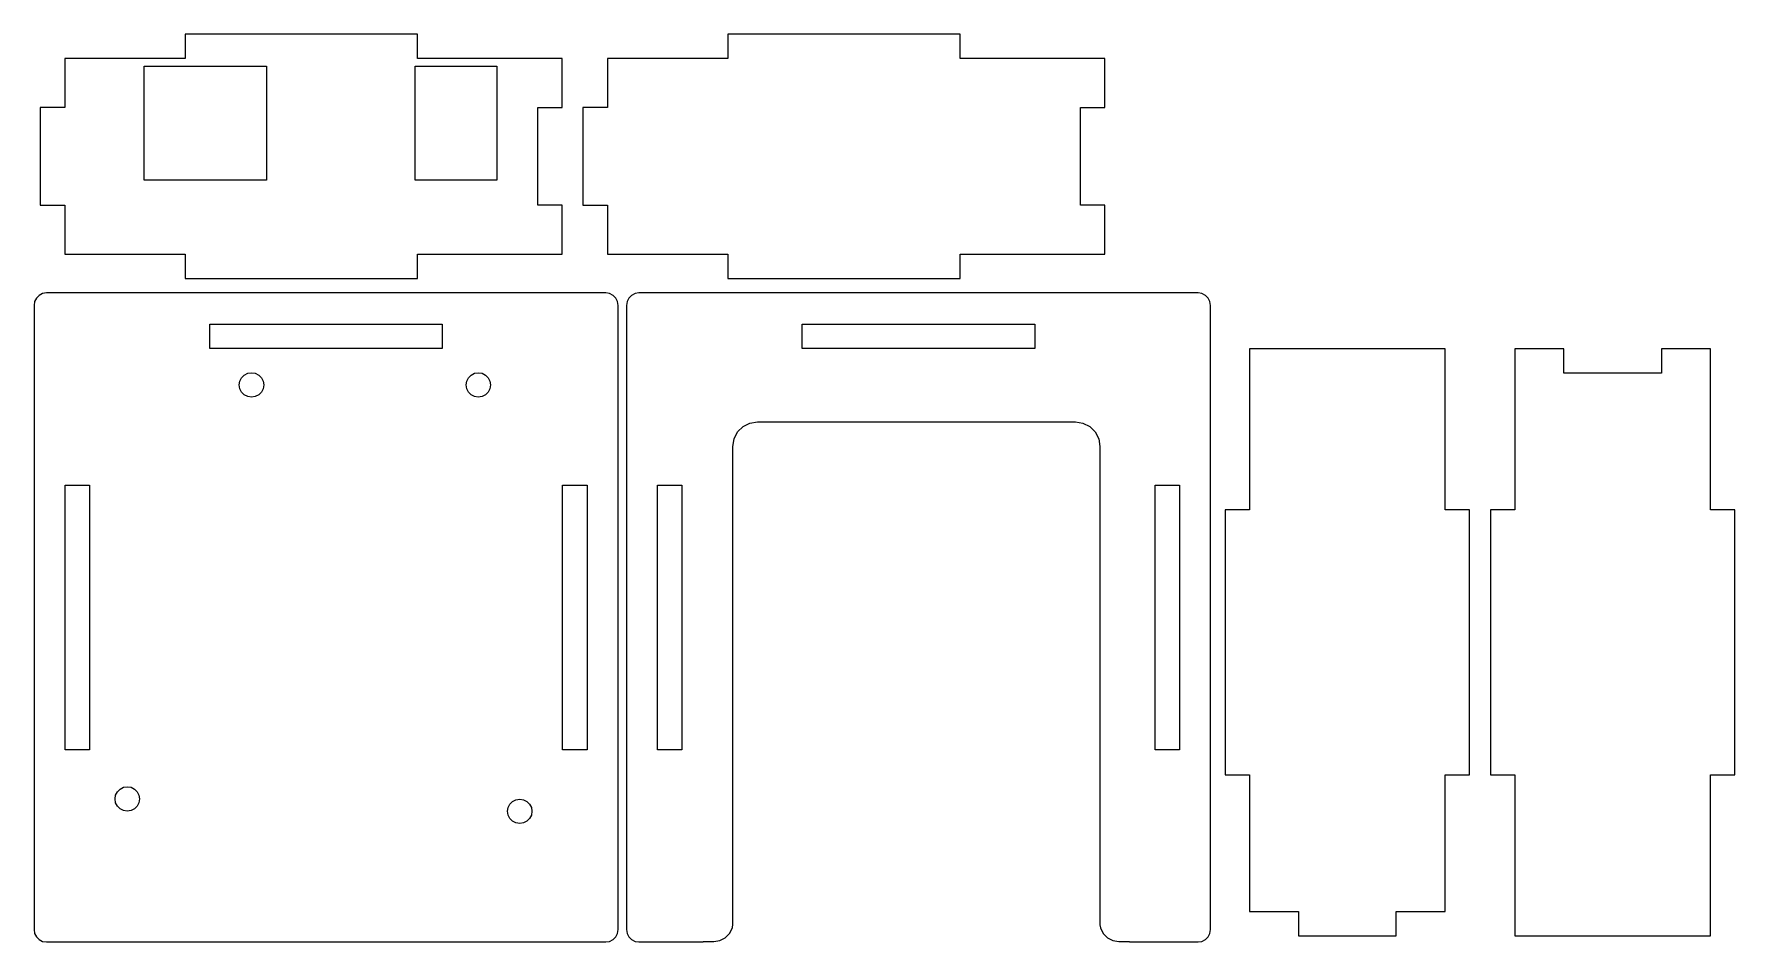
# Model space of a CAD drawing. Header units: metres. Extents: x -1 to 208, y -1 to 111.
import ezdxf

# ---------------------------------------------------------------- set-up
doc = ezdxf.new("R2010")
doc.units = ezdxf.units.M

msp = doc.modelspace()

# ---------------------------------------------------------------- linework, layer by layer
for p, q in [((46.258, 110.652), (17.758, 110.652)), ((17.758, 110.652), (17.758, 107.652)), ((46.258, 107.652), (46.258, 110.652)), ((112.814, 110.652), (84.314, 110.652)), ((84.314, 110.652), (84.314, 107.652)), ((112.814, 107.652), (112.814, 110.652)), ((17.758, 107.652), (3, 107.652)), ((3, 107.652), (3, 101.652)), ((12.744, 92.7), (12.744, 106.7)), ((12.744, 106.7), (27.744, 106.7)), ((27.744, 106.7), (27.744, 92.7)), ((45.986, 92.7), (45.986, 106.7)), ((45.986, 106.7), (55.986, 106.7)), ((64.016, 107.652), (46.258, 107.652)), ((55.986, 106.7), (55.986, 92.7)), ((64.016, 101.652), (64.016, 107.652)), ((84.314, 107.652), (69.556, 107.652)), ((69.556, 107.652), (69.556, 101.652)), ((130.572, 107.652), (112.814, 107.652)), ((130.572, 101.652), (130.572, 107.652)), ((3, 101.652), (0, 101.652)), ((0, 101.652), (0, 89.652)), ((61.016, 89.652), (61.016, 101.652)), ((61.016, 101.652), (64.016, 101.652)), ((69.556, 101.652), (66.556, 101.652)), ((66.556, 101.652), (66.556, 89.652)), ((127.572, 89.652), (127.572, 101.652)), ((127.572, 101.652), (130.572, 101.652)), ((27.744, 92.7), (12.744, 92.7)), ((55.986, 92.7), (45.986, 92.7)), ((0, 89.652), (3, 89.652)), ((3, 89.652), (3, 83.652)), ((64.016, 89.652), (61.016, 89.652)), ((64.016, 83.652), (64.016, 89.652)), ((66.556, 89.652), (69.556, 89.652)), ((69.556, 89.652), (69.556, 83.652)), ((130.572, 89.652), (127.572, 89.652)), ((130.572, 83.652), (130.572, 89.652)), ((3, 83.652), (17.758, 83.652)), ((17.758, 83.652), (17.758, 80.652)), ((46.258, 83.652), (64.016, 83.652)), ((46.258, 80.652), (46.258, 83.652)), ((69.556, 83.652), (84.314, 83.652)), ((84.314, 83.652), (84.314, 80.652)), ((112.814, 83.652), (130.572, 83.652)), ((112.814, 80.652), (112.814, 83.652)), ((17.758, 80.652), (46.258, 80.652)), ((84.314, 80.652), (112.814, 80.652)), ((-0.687408, 77.8209), (-0.761993, 77.35)), ((-0.761993, 77.35), (-0.761993, 0.761993)), ((-0.470932, 78.2458), (-0.687408, 77.8209)), ((-0.133774, 78.5829), (-0.470932, 78.2458)), ((0.291046, 78.7994), (-0.133774, 78.5829)), ((0.761993, 78.874), (0.291046, 78.7994)), ((69.35, 78.874), (0.761993, 78.874)), ((69.8209, 78.7994), (69.35, 78.874)), ((70.2458, 78.5829), (69.8209, 78.7994)), ((70.5829, 78.2458), (70.2458, 78.5829)), ((70.7994, 77.8209), (70.5829, 78.2458)), ((70.874, 77.35), (70.7994, 77.8209)), ((70.874, 0.761993), (70.874, 77.35)), ((71.9646, 77.8209), (71.89, 77.35)), ((71.89, 77.35), (71.89, 0.761993)), ((72.181, 78.2458), (71.9646, 77.8209)), ((72.5182, 78.5829), (72.181, 78.2458)), ((72.9431, 78.7994), (72.5182, 78.5829)), ((73.414, 78.874), (72.9431, 78.7994)), ((142.002, 78.874), (73.414, 78.874)), ((142.473, 78.7994), (142.002, 78.874)), ((142.898, 78.5829), (142.473, 78.7994)), ((143.235, 78.2458), (142.898, 78.5829)), ((143.451, 77.8209), (143.235, 78.2458)), ((143.526, 77.35), (143.451, 77.8209)), ((143.526, 0.761993), (143.526, 77.35)), ((20.806, 72.064), (20.806, 75.064)), ((20.806, 75.064), (49.306, 75.064)), ((49.306, 75.064), (49.306, 72.064)), ((93.458, 72.064), (93.458, 75.064)), ((93.458, 75.064), (121.958, 75.064)), ((121.958, 75.064), (121.958, 72.064)), ((49.306, 72.064), (20.806, 72.064)), ((121.958, 72.064), (93.458, 72.064)), ((172.304, 72.016), (148.304, 72.016)), ((148.304, 72.016), (148.304, 52.258)), ((172.304, 52.258), (172.304, 72.016)), ((186.844, 72.016), (180.844, 72.016)), ((180.844, 72.016), (180.844, 52.258)), ((186.844, 69.016), (186.844, 72.016)), ((204.844, 72.016), (198.844, 72.016)), ((198.844, 72.016), (198.844, 69.016)), ((204.844, 52.258), (204.844, 72.016)), ((25.0303, 68.8095), (25.4485, 69.0226)), ((25.4485, 69.0226), (25.912, 69.096)), ((25.912, 69.096), (26.3755, 69.0226)), ((26.3755, 69.0226), (26.7937, 68.8095)), ((52.8433, 68.8095), (53.2615, 69.0226)), ((53.2615, 69.0226), (53.725, 69.096)), ((53.725, 69.096), (54.1885, 69.0226)), ((54.1885, 69.0226), (54.6067, 68.8095)), ((198.844, 69.016), (186.844, 69.016)), ((24.412, 67.596), (24.4854, 68.0595)), ((24.4854, 67.1325), (24.412, 67.596)), ((24.4854, 68.0595), (24.6985, 68.4777)), ((24.6985, 66.7143), (24.4854, 67.1325)), ((24.6985, 68.4777), (25.0303, 68.8095)), ((26.7937, 68.8095), (27.1255, 68.4777)), ((27.1255, 68.4777), (27.3386, 68.0595)), ((27.3386, 67.1325), (27.1255, 66.7143)), ((27.3386, 68.0595), (27.412, 67.596)), ((27.412, 67.596), (27.3386, 67.1325)), ((52.225, 67.596), (52.2984, 68.0595)), ((52.2984, 67.1325), (52.225, 67.596)), ((52.2984, 68.0595), (52.5115, 68.4777)), ((52.5115, 66.7143), (52.2984, 67.1325)), ((52.5115, 68.4777), (52.8433, 68.8095)), ((54.6067, 68.8095), (54.9385, 68.4777)), ((54.9385, 68.4777), (55.1516, 68.0595)), ((55.1516, 67.1325), (54.9385, 66.7143)), ((55.1516, 68.0595), (55.225, 67.596)), ((55.225, 67.596), (55.1516, 67.1325)), ((25.0303, 66.3825), (24.6985, 66.7143)), ((25.4485, 66.1694), (25.0303, 66.3825)), ((25.912, 66.096), (25.4485, 66.1694)), ((26.3755, 66.1694), (25.912, 66.096)), ((26.7937, 66.3825), (26.3755, 66.1694)), ((27.1255, 66.7143), (26.7937, 66.3825)), ((52.8433, 66.3825), (52.5115, 66.7143)), ((53.2615, 66.1694), (52.8433, 66.3825)), ((53.725, 66.096), (53.2615, 66.1694)), ((54.1885, 66.1694), (53.725, 66.096)), ((54.6067, 66.3825), (54.1885, 66.1694)), ((54.9385, 66.7143), (54.6067, 66.3825)), ((86.1946, 62.483), (87.0309, 62.9092)), ((87.0309, 62.9092), (87.958, 63.056)), ((87.958, 63.056), (126.958, 63.056)), ((126.958, 63.056), (127.885, 62.9092)), ((127.885, 62.9092), (128.721, 62.483)), ((84.958, 60.056), (85.1048, 60.983)), ((85.1048, 60.983), (85.5309, 61.8194)), ((85.5309, 61.8194), (86.1946, 62.483)), ((128.721, 62.483), (129.385, 61.8194)), ((129.385, 61.8194), (129.811, 60.983)), ((129.811, 60.983), (129.958, 60.056)), ((84.958, 1.43481), (84.958, 60.056)), ((129.958, 60.056), (129.958, 1.3338)), ((3.04799, 22.806), (3.04799, 55.306)), ((3.04799, 55.306), (6.04799, 55.306)), ((6.04799, 55.306), (6.04799, 22.806)), ((64.064, 22.806), (64.064, 55.306)), ((64.064, 55.306), (67.064, 55.306)), ((67.064, 55.306), (67.064, 22.806)), ((75.7, 22.806), (75.7, 55.306)), ((75.7, 55.306), (78.7, 55.306)), ((78.7, 55.306), (78.7, 22.806)), ((136.716, 22.806), (136.716, 55.306)), ((136.716, 55.306), (139.716, 55.306)), ((139.716, 55.306), (139.716, 22.806)), ((148.304, 52.258), (145.304, 52.258)), ((145.304, 52.258), (145.304, 19.758)), ((175.304, 52.258), (172.304, 52.258)), ((175.304, 19.758), (175.304, 52.258)), ((180.844, 52.258), (177.844, 52.258)), ((177.844, 52.258), (177.844, 19.758)), ((207.844, 52.258), (204.844, 52.258)), ((207.844, 19.758), (207.844, 52.258)), ((6.04799, 22.806), (3.04799, 22.806)), ((67.064, 22.806), (64.064, 22.806)), ((78.7, 22.806), (75.7, 22.806)), ((139.716, 22.806), (136.716, 22.806)), ((145.304, 19.758), (148.304, 19.758)), ((148.304, 19.758), (148.304, 3)), ((172.304, 3), (172.304, 19.758)), ((172.304, 19.758), (175.304, 19.758)), ((177.844, 19.758), (180.844, 19.758)), ((180.844, 19.758), (180.844, 0)), ((204.844, 19.758), (207.844, 19.758)), ((204.844, 0), (204.844, 19.758)), ((9.172, 16.796), (9.24541, 17.2595)), ((9.24541, 16.3325), (9.172, 16.796)), ((9.24541, 17.2595), (9.45847, 17.6777)), ((9.45847, 17.6777), (9.79031, 18.0095)), ((9.79031, 18.0095), (10.2085, 18.2226)), ((10.2085, 18.2226), (10.672, 18.296)), ((10.672, 18.296), (11.1355, 18.2226)), ((11.1355, 18.2226), (11.5537, 18.0095)), ((11.5537, 18.0095), (11.8855, 17.6777)), ((11.8855, 17.6777), (12.0986, 17.2595)), ((12.0986, 17.2595), (12.172, 16.796)), ((12.172, 16.796), (12.0986, 16.3325)), ((57.9233, 16.4855), (58.3415, 16.6986)), ((58.3415, 16.6986), (58.805, 16.772)), ((58.805, 16.772), (59.2685, 16.6986)), ((59.2685, 16.6986), (59.6867, 16.4855)), ((9.45847, 15.9143), (9.24541, 16.3325)), ((9.79031, 15.5825), (9.45847, 15.9143)), ((10.2085, 15.3694), (9.79031, 15.5825)), ((10.672, 15.296), (10.2085, 15.3694)), ((11.1355, 15.3694), (10.672, 15.296)), ((11.5537, 15.5825), (11.1355, 15.3694)), ((11.8855, 15.9143), (11.5537, 15.5825)), ((12.0986, 16.3325), (11.8855, 15.9143)), ((57.305, 15.272), (57.3784, 15.7355)), ((57.3784, 14.8085), (57.305, 15.272)), ((57.3784, 15.7355), (57.5915, 16.1537)), ((57.5915, 14.3903), (57.3784, 14.8085)), ((57.5915, 16.1537), (57.9233, 16.4855)), ((59.6867, 16.4855), (60.0185, 16.1537)), ((60.0185, 16.1537), (60.2316, 15.7355)), ((60.2316, 14.8085), (60.0185, 14.3903)), ((60.2316, 15.7355), (60.305, 15.272)), ((60.305, 15.272), (60.2316, 14.8085)), ((57.9233, 14.0585), (57.5915, 14.3903)), ((58.3415, 13.8454), (57.9233, 14.0585)), ((58.805, 13.772), (58.3415, 13.8454)), ((59.2685, 13.8454), (58.805, 13.772)), ((59.6867, 14.0585), (59.2685, 13.8454)), ((60.0185, 14.3903), (59.6867, 14.0585)), ((148.304, 3), (154.304, 3)), ((154.304, 3), (154.304, 0)), ((166.304, 3), (172.304, 3)), ((166.304, 0), (166.304, 3)), ((-0.761993, 0.761993), (-0.687408, 0.291046)), ((-0.687408, 0.291046), (-0.470932, -0.133774)), ((70.5829, -0.133774), (70.7994, 0.291046)), ((70.7994, 0.291046), (70.874, 0.761993)), ((71.89, 0.761993), (71.9646, 0.291046)), ((71.9646, 0.291046), (72.181, -0.133774)), ((84.0107, -0.241638), (84.5416, 0.289307)), ((84.5416, 0.289307), (84.8825, 0.958359)), ((84.8825, 0.958359), (84.958, 1.43481)), ((129.958, 1.3338), (130.017, 0.958359)), ((130.017, 0.958359), (130.358, 0.289307)), ((130.358, 0.289307), (130.889, -0.241638)), ((143.235, -0.133774), (143.451, 0.291046)), ((143.451, 0.291046), (143.526, 0.761993)), ((154.304, 0), (166.304, 0)), ((180.844, 0), (204.844, 0)), ((-0.470932, -0.133774), (-0.133774, -0.470932)), ((-0.133774, -0.470932), (0.291046, -0.687408)), ((0.291046, -0.687408), (0.761993, -0.761993)), ((0.761993, -0.761993), (69.35, -0.761993)), ((69.35, -0.761993), (69.8209, -0.687408)), ((69.8209, -0.687408), (70.2458, -0.470932)), ((70.2458, -0.470932), (70.5829, -0.133774)), ((72.181, -0.133774), (72.5182, -0.470932)), ((72.5182, -0.470932), (72.9431, -0.687408)), ((72.9431, -0.687408), (73.414, -0.761993)), ((73.414, -0.761993), (81.3, -0.761993)), ((81.3, -0.699997), (82.6, -0.699997)), ((81.3, -0.761993), (81.3, -0.699997)), ((82.6, -0.699997), (83.3416, -0.582535)), ((83.3416, -0.582535), (84.0107, -0.241638)), ((130.889, -0.241638), (131.558, -0.582535)), ((131.558, -0.582535), (132.3, -0.699997)), ((132.3, -0.699997), (133.6, -0.699997)), ((133.6, -0.699997), (133.6, -0.761993)), ((133.6, -0.761993), (142.002, -0.761993)), ((142.002, -0.761993), (142.473, -0.687408)), ((142.473, -0.687408), (142.898, -0.470932)), ((142.898, -0.470932), (143.235, -0.133774))]:
    msp.add_line(p, q)

doc.saveas('drawing.dxf')
